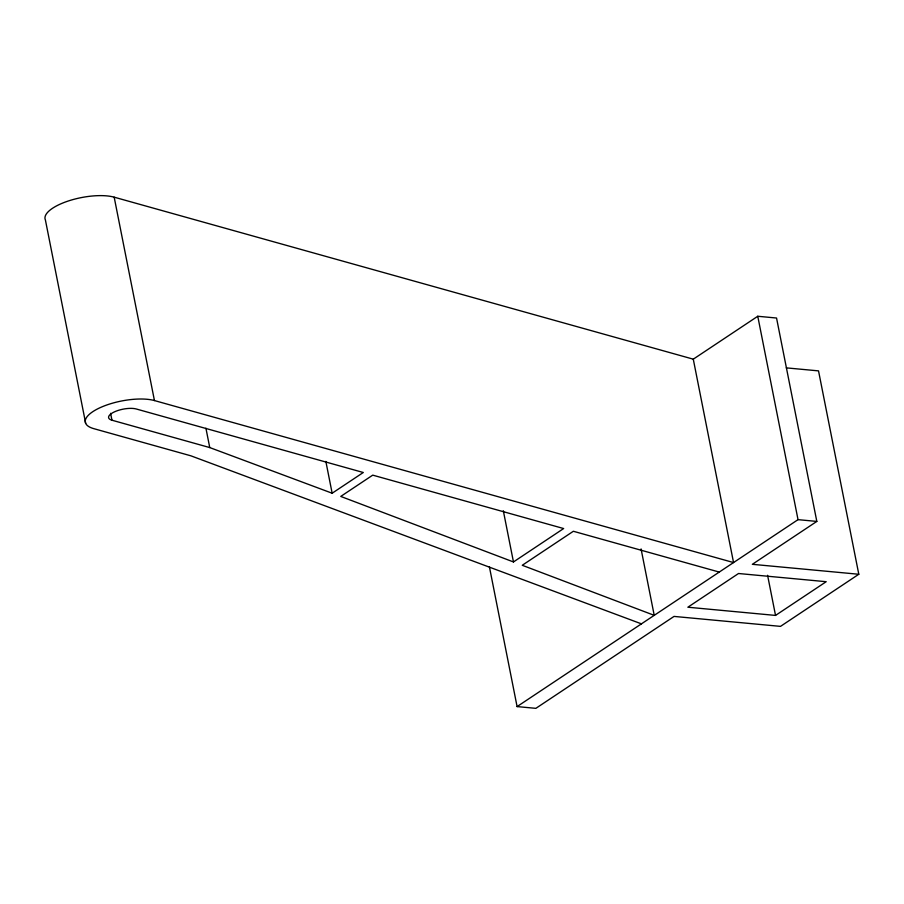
<?xml version="1.0" encoding="UTF-8"?>
<svg xmlns="http://www.w3.org/2000/svg" width="904" height="904" viewBox="0 0 904 904"><rect width="100%" height="100%" fill="white"/><g stroke="black" fill="none" stroke-linecap="round" stroke-linejoin="round"><path stroke-width="1.36" d="M332.152 493.222L363.295 472.498L136.244 408.981A15.809 5.537 -11.2 0 0 114.39 411.885A15.809 5.537 -11.2 0 0 111.96 420.213L209.751 447.57L332.152 493.222L325.847 461.402M85.677 423.366L45.403 219.977A39.527 13.842 -11.2 0 1 68.229 201.016A39.527 13.842 -11.2 0 1 114.175 197.174L693.278 359.171L757.767 316.264L776.547 318.027L816.82 521.416L752.343 564.311L858.8 574.266L818.527 370.877L786.31 367.871M513.461 561.949L563.644 528.546L372.742 475.142L340.74 496.432L513.461 561.949L503.325 510.749M489.414 566.842L517.088 706.589L798.029 519.653L816.82 521.416M775.53 615.421L826.199 581.701L738.523 573.509L687.865 607.217L775.53 615.421L767.586 575.294M858.8 574.266L780.502 626.37L674.045 616.415L535.869 708.34L517.088 706.589M641.433 623.85L190.891 455.819L93.756 428.643A39.527 13.842 -11.2 0 1 99.824 407.806A39.527 13.842 -11.2 0 1 154.448 400.562L733.551 562.559L693.278 359.171M719.245 572.074L573.362 531.269L522.252 565.282L654.225 615.341L641.072 548.931M757.767 316.264L798.029 519.653M205.92 428.202L209.751 447.57M114.175 197.174L154.448 400.562M110.593 413.297L111.96 420.213"/></g></svg>
